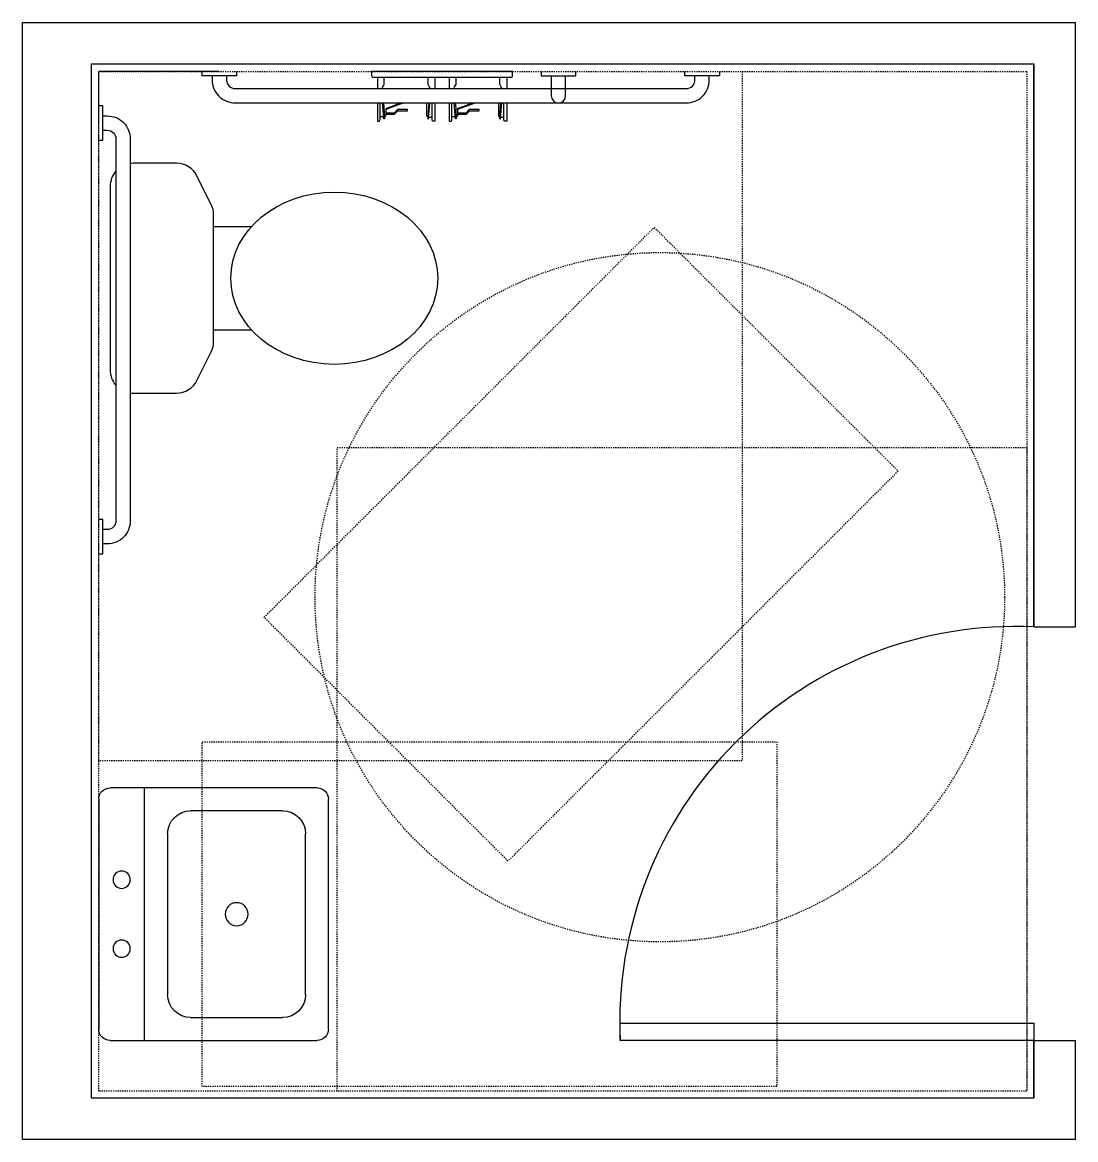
# Model space of a CAD drawing. Header units: inches. Extents: x -6.6 to 85, y -4.2 to 93.
import ezdxf

# ---------------------------------------------------------------- set-up
doc = ezdxf.new("R2010")
doc.units = ezdxf.units.IN
doc.header["$LTSCALE"] = 0.5
doc.header["$MEASUREMENT"] = 0
doc.linetypes.add('DOT2', pattern=[0.125, 0, -0.125])
doc.linetypes.add('HIDDEN2', pattern=[0.1875, 0.125, -0.0625])
doc.layers.get('Defpoints').update_dxf_attribs({"color": 9})
for name, color, linetype in [('A-Door', 2, 'Continuous'), ('A-FIXT-TACC', 31, 'Continuous'), ('A-FLOR-ADA_', 1, 'HIDDEN2'), ('A-FLOR-GYP', 23, 'DOT2'), ('A-Wall-Partition', 73, 'Continuous'), ('P-Fixt', 52, 'Continuous')]:
    doc.layers.add(name, color=color, linetype=linetype)

# ---------------------------------------------------------------- blocks, each defined once
blk = doc.blocks.new('SK-RES1')
for p, q in [((-10, 22), (10, 22)), ((-11, 3), (-11, 21)), ((11, 21), (11, 3)), ((11, 18), (-11, 18)), ((-7, 16), (7, 16)), ((-9, 6), (-9, 14)), ((9, 14), (9, 6)), ((7, 4), (-7, 4)), ((10, 2), (-10, 2))]:
    blk.add_line(p, q)
for centre, radius in [((-3, 20), 0.75), ((3, 20), 0.75), ((0, 10), 1)]:
    blk.add_circle(centre, radius)
for centre, radius, start, end in [((-10, 21), 1, 90, 180), ((10, 21), 1, 0, 90), ((-7, 14), 2, 90, 180), ((7, 14), 2, 0, 90), ((-7, 6), 2, 180, 270), ((7, 6), 2, 270, 0), ((-10, 3), 1, 180, 270), ((10, 3), 1, 270, 0)]:
    blk.add_arc(centre, radius, start, end)
blk = doc.blocks.new('PL-GRABBAR42')
for points in [[(-0.625, 0.375), (-0.625, 0.75, -0.414214), (1.375, 2.75), (40.625, 2.75, -0.414214), (42.625, 0.75), (42.625, 0.375)], [(0.625, 0.375), (0.625, 0.75, -0.414214), (1.375, 1.5), (40.625, 1.5, -0.414214), (41.375, 0.75), (41.375, 0.375)]]:
    blk.add_lwpolyline(points, format="xyb")
for points in [[(1.5, 0), (1.5, 0.375), (-1.5, 0.375), (-1.5, 0)], [(43.5, 0), (43.5, 0.375), (40.5, 0.375), (40.5, 0)]]:
    blk.add_lwpolyline(points)
blk = doc.blocks.new('PL-GRABBAR36')
for points in [[(-0.625, 0.375), (-0.625, 0.75, -0.414214), (1.375, 2.75), (34.625, 2.75, -0.414214), (36.625, 0.75), (36.625, 0.375)], [(0.625, 0.375), (0.625, 0.75, -0.414214), (1.375, 1.5), (34.625, 1.5, -0.414214), (35.375, 0.75), (35.375, 0.375)]]:
    blk.add_lwpolyline(points, format="xyb")
for points in [[(1.5, 0), (1.5, 0.375), (-1.5, 0.375), (-1.5, 0)], [(37.5, 0), (37.5, 0.375), (34.5, 0.375), (34.5, 0)]]:
    blk.add_lwpolyline(points)
blk = doc.blocks.new('EL-GrabBar-End')
blk.add_lwpolyline([(0, -1.5), (-0.375, -1.5), (-0.375, 1.5), (0, 1.5)])
blk.add_lwpolyline([(-0.375, -0.625), (-2.125, -0.625, -1), (-2.125, 0.625), (-0.375, 0.625)], format="xyb")
blk = doc.blocks.new('PL-WC_N_GrabBars')
for p, q in [((-22.5, 10), (-22.5, 13.3)), ((-13.5, 10), (-13.5, 13.3))]:
    blk.add_line(p, q)
for points in [[(-27.984, 2.75, -0.031285), (-28, 3), (-28, 6.764, -0.284079), (-26.894, 8.553), (-24.422, 9.789, -0.116434), (-23.528, 10), (-12.472, 10, -0.116434), (-11.578, 9.789), (-9.106, 8.553, -0.284079), (-8, 6.764), (-8, 3, -0.031285), (-8.016, 2.75)], [(-8.677, 1.5, -0.182764), (-10, 1), (-26, 1, -0.182764), (-27.323, 1.5, -0.182764)]]:
    blk.add_lwpolyline(points, format="xyb")
at = {"extrusion": (0, 0, -1)}
blk.add_ellipse((-18, 20.5), major_axis=(0, 9), ratio=0.833333, dxfattribs=at)
at = {"layer": 'A-FIXT-TACC'}
for p, q in [((-0.503, 35.499), (-1.5, 35.499)), ((-2.75, 32.803), (-3.308, 31.221)), ((-3.215, 31.221), (-2.75, 32.541)), ((-0.5, 30.501), (-1.5, 30.501)), ((-0.503, 29.249), (-1.5, 29.249)), ((-2.75, 26.553), (-3.308, 24.971)), ((-3.215, 24.971), (-2.75, 26.291)), ((-0.5, 24.251), (-1.5, 24.251))]:
    blk.add_line(p, q, dxfattribs=at)
blk.add_lwpolyline([(-0.5, 23.875), (-0.5, 35.875, -0.414214), (-0.375, 36), (0, 36), (0, 23.75), (-0.375, 23.75, -0.414214)], format="xyb", close=True, dxfattribs=at)
for points in [[(-2.75, 35.5), (-4.342, 35.5), (-4.342, 35.358), (-4.339, 35.334), (-4.305, 35.288), (-4.203, 35.262), (-2.75, 35.262)], [(-2.75, 34.97), (-4.036, 34.885), (-4.065, 34.879), (-4.115, 34.89), (-4.134, 34.955), (-2.75, 35.063)], [(-3.972, 34.967), (-3.972, 35.041), (-3.972, 35.145), (-3.972, 35.228), (-3.972, 35.262)], [(-1.5, 35.104), (-1.456, 35.081), (-1.361, 35.031), (-1.264, 34.98), (-1.185, 34.937), (-1.145, 34.912), (-0.5, 34.912)], [(-2.75, 34.779), (-3.449, 34.779), (-3.535, 34.779), (-3.611, 34.779), (-3.676, 34.779), (-3.725, 34.779), (-3.757, 34.779), (-3.769, 34.779), (-3.8, 34.78), (-3.87, 34.792), (-3.94, 34.823), (-3.972, 34.884), (-3.972, 34.889)], [(-3.73, 31.221), (-3.73, 31.251), (-3.729, 31.295), (-3.729, 31.361), (-3.729, 31.443), (-3.728, 31.536), (-3.728, 31.633), (-3.728, 31.73), (-3.728, 31.819), (-3.728, 31.897), (-3.729, 31.956), (-3.73, 31.991), (-3.707, 32.018), (-3.65, 32.075), (-3.576, 32.146), (-3.502, 32.217), (-3.445, 32.27), (-3.422, 32.291), (-3.423, 33.116), (-3.331, 33.117), (-3.331, 32.235), (-3.626, 31.948), (-3.625, 31.221)], [(-2.75, 31.03), (-4.036, 31.116), (-4.065, 31.121), (-4.115, 31.111), (-4.134, 31.046), (-2.75, 30.938)], [(-3.215, 31.221), (-3.26, 31.221), (-3.354, 31.221), (-3.445, 31.221), (-3.53, 31.221), (-3.606, 31.221), (-3.671, 31.221), (-3.721, 31.221), (-3.753, 31.221), (-3.764, 31.221), (-3.796, 31.22), (-3.865, 31.208), (-3.935, 31.177), (-3.967, 31.116), (-3.967, 31.111)], [(-2.75, 30.5), (-4.337, 30.5), (-4.337, 30.642), (-4.334, 30.666), (-4.3, 30.713), (-4.198, 30.738), (-2.75, 30.738)], [(-3.967, 31.033), (-3.967, 30.959), (-3.967, 30.855), (-3.967, 30.772), (-3.967, 30.739)], [(-1.5, 30.894), (-1.452, 30.919), (-1.356, 30.969), (-1.259, 31.02), (-1.181, 31.063), (-1.14, 31.088), (-0.5, 31.088)], [(-2.75, 29.25), (-4.342, 29.25), (-4.342, 29.108), (-4.339, 29.084), (-4.305, 29.038), (-4.203, 29.012), (-2.75, 29.012)], [(-2.75, 28.72), (-4.036, 28.635), (-4.065, 28.629), (-4.115, 28.64), (-4.134, 28.705), (-2.75, 28.813)], [(-3.972, 28.717), (-3.972, 28.791), (-3.972, 28.895), (-3.972, 28.978), (-3.972, 29.012)], [(-2.75, 28.529), (-3.449, 28.529), (-3.535, 28.529), (-3.611, 28.529), (-3.676, 28.529), (-3.725, 28.529), (-3.757, 28.529), (-3.769, 28.529), (-3.8, 28.53), (-3.87, 28.542), (-3.94, 28.573), (-3.972, 28.634), (-3.972, 28.639)], [(-1.5, 28.854), (-1.456, 28.831), (-1.361, 28.781), (-1.264, 28.73), (-1.185, 28.687), (-1.145, 28.662), (-0.5, 28.662)], [(-3.73, 24.971), (-3.73, 25.001), (-3.729, 25.045), (-3.729, 25.111), (-3.729, 25.193), (-3.728, 25.286), (-3.728, 25.383), (-3.728, 25.48), (-3.728, 25.569), (-3.728, 25.647), (-3.729, 25.706), (-3.73, 25.741), (-3.707, 25.768), (-3.65, 25.825), (-3.576, 25.896), (-3.502, 25.967), (-3.445, 26.02), (-3.422, 26.041), (-3.423, 26.866), (-3.331, 26.867), (-3.331, 25.985), (-3.626, 25.698), (-3.625, 24.971)], [(-2.75, 24.25), (-4.337, 24.25), (-4.337, 24.392), (-4.334, 24.416), (-4.3, 24.463), (-4.198, 24.488), (-2.75, 24.488)], [(-2.75, 24.78), (-4.036, 24.866), (-4.065, 24.871), (-4.115, 24.861), (-4.134, 24.796), (-2.75, 24.688)], [(-3.215, 24.971), (-3.26, 24.971), (-3.354, 24.971), (-3.445, 24.971), (-3.53, 24.971), (-3.606, 24.971), (-3.671, 24.971), (-3.721, 24.971), (-3.753, 24.971), (-3.764, 24.971), (-3.796, 24.97), (-3.865, 24.958), (-3.935, 24.927), (-3.967, 24.866), (-3.967, 24.861)], [(-3.967, 24.783), (-3.967, 24.709), (-3.967, 24.605), (-3.967, 24.522), (-3.967, 24.489)], [(-1.5, 24.644), (-1.452, 24.669), (-1.356, 24.719), (-1.259, 24.77), (-1.181, 24.813), (-1.14, 24.838), (-0.5, 24.838)]]:
    blk.add_lwpolyline(points, dxfattribs=at)
at = {"layer": 'Defpoints'}
for p in [(0, 10.5), (-4.5, 0)]:
    blk.add_line(p, (0, 0), dxfattribs=at)
at = {"layer": 'A-FIXT-TACC', "rotation": 90}
blk.add_blockref('PL-GRABBAR42', (0, 10.5), dxfattribs=at)
at = {"layer": 'A-FIXT-TACC'}
blk.add_blockref('EL-GrabBar-End', (0, 40), dxfattribs=at)
at = {"layer": 'A-FIXT-TACC', "extrusion": (0, 0, -1)}
blk.add_blockref('PL-GRABBAR36', (4.5, 0), dxfattribs=at)

msp = doc.modelspace()

# ---------------------------------------------------------------- linework, layer by layer
at = {"layer": 'A-Door'}
msp.add_lwpolyline([(81.375, 4.394), (45.375, 4.394), (45.375, 5.894), (81.375, 5.894)], close=True, dxfattribs=at)
msp.add_arc((79.762, 6.007), 34.425, 87.31472, 182.68528, dxfattribs=at)
at = {"layer": 'A-FLOR-ADA_'}
for points in [[(0, 28.75), (0, 88.75), (56, 88.75), (56, 28.75)], [(14.397, 41.232), (48.339, 75.173), (69.552, 53.96), (35.611, 20.019)], [(80.75, 0), (20.75, 0), (20.75, 56), (80.75, 56)], [(9, 30.394), (59, 30.394), (59, 0.394), (9, 0.394)]]:
    msp.add_lwpolyline(points, close=True, dxfattribs=at)
msp.add_circle((48.822, 42.983), 30, dxfattribs=at)
at = {"layer": 'A-FLOR-GYP', "ltscale": 0.125}
msp.add_lwpolyline([(80.75, 88.75), (80.75, 0), (0, 0), (0, 88.75)], close=True, dxfattribs=at)
at = {"layer": 'A-Wall-Partition'}
for p, q in [((-6.641, 93.019), (85, 93.019)), ((-6.641, -4.231), (-6.641, 93.019)), ((85, 40.394), (85, 93.019)), ((-0.625, 89.394), (81.375, 89.394)), ((-0.625, -0.606), (-0.625, 89.394)), ((81.375, 89.394), (81.375, 40.394)), ((81.375, 40.394), (81.375, 89.394)), ((81.375, 40.394), (85, 40.394)), ((81.375, 4.394), (81.375, -0.606)), ((81.375, -0.606), (81.375, 4.394)), ((81.375, 4.394), (85, 4.394)), ((85, -4.231), (85, 4.394)), ((81.375, -0.606), (-0.625, -0.606)), ((85, -4.231), (85, -0.606)), ((85, -4.231), (-6.641, -4.231)), ((85, -4.231), (23.875, -4.231))]:
    msp.add_line(p, q, dxfattribs=at)

# ---------------------------------------------------------------- block references
at = {"layer": 'P-Fixt', "xscale": -1}
for name, p, rotation in [('PL-WC_N_GrabBars', (0, 88.75), 270), ('SK-RES1', (22, 15.394), 90)]:
    msp.add_blockref(name, p, dxfattribs=dict(at, rotation=rotation))

doc.saveas('drawing.dxf')
